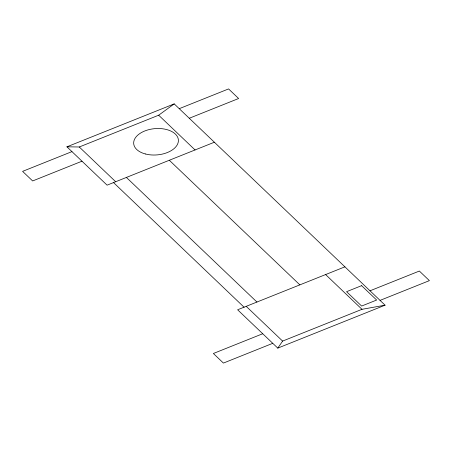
<?xml version="1.0" encoding="UTF-8"?>
<svg xmlns="http://www.w3.org/2000/svg" width="452" height="452" viewBox="0 0 452 452"><rect width="100%" height="100%" fill="white"/><g stroke="black" fill="none" stroke-linecap="round" stroke-linejoin="round"><path stroke-width="0.68" d="M344.91 266.838L237.622 309.773L277.788 348.119L282.607 341.085L361.995 309.315L385.07 305.179L174.212 103.887L66.93 146.821L107.09 185.162L214.378 142.227M66.93 146.821L79.275 146.985L158.669 115.209L174.212 103.887M71.953 151.618L22.6 171.364L32.64 180.953L81.993 161.2M179.235 108.678L228.582 88.925L238.622 98.513L189.275 118.26M262.725 333.74L213.378 353.492L223.418 363.075L272.765 343.322M370.013 290.8L419.36 271.047L429.4 280.635L380.053 300.382M277.788 348.119L385.07 305.179M158.669 115.209L195.066 149.957M325.598 274.562L361.995 309.315M169.319 160.257L299.851 284.867M126.402 177.433L256.934 302.043M79.275 146.985L115.672 181.727M246.204 306.337L282.607 341.085M113.531 182.585L244.063 307.196M361.589 285.67L346.571 291.681L361.628 306.055L376.652 300.043L361.589 285.67M145.425 153.979A22.425 13.181 -4.8 0 0 178.399 140.154A22.425 13.181 -4.8 0 0 144.284 131.17A22.425 13.181 -4.8 0 0 145.425 153.979"/></g></svg>
